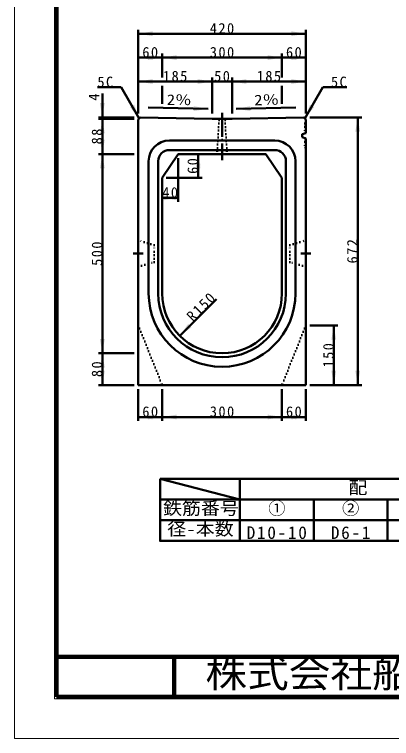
# Model space of a CAD drawing. Units: millimetres, scale not verified. Extents: x -2102 to 2102, y -1485 to 1485.
# Drawn here: x -2102 to -1158, y -1485 to 332 of the extents above; entities that cross this region are included whole.
import ezdxf
from ezdxf.enums import TextEntityAlignment as Align

# ---------------------------------------------------------------- set-up
doc = ezdxf.new("R2010")
doc.units = ezdxf.units.MM
doc.header["$LTSCALE"] = 5
doc.linetypes.add('DOTTED', pattern=[1.75, 0.25, -1.5])
doc.linetypes.add('LONG_DASHED_DOTTED', pattern=[15.25, 12, -1.5, 0.25, -1.5])
doc.layers.add('0-0_V-nasSTD', color=7, linetype='Continuous', lineweight=35)
doc.layers.add('0-1_0', color=7, linetype='Continuous', lineweight=50)
doc.styles.add('ＭＳ ゴシック', font='')
doc.styles.get('ＭＳ ゴシック').set_extended_font_data('MS Gothic')

msp = doc.modelspace()

# ---------------------------------------------------------------- linework, layer by layer
at = {"layer": '0-0_V-nasSTD', "lineweight": 100}
for p, q in [((-1997.5, 1380), (-1997.5, -1380)), ((-1702.5, -1280), (-1702.5, -1380)), ((-1997.5, -1380), (1997.5, -1380))]:
    msp.add_line(p, q, dxfattribs=at)
at = {"layer": '0-0_V-nasSTD', "lineweight": 50}
for p, q in [((-1732.353, 153.563), (-1732.353, 107.563)), ((-1432.353, 153.563), (-1432.353, 107.563)), ((-1737.5, -833), (-1537.5, -885)), ((-1352.5, -833), (-1537.5, -833)), ((-1167.5, -833), (-1352.5, -833)), ((-982.5, -833), (-1167.5, -833)), ((-1737.5, -885), (-1737.5, -937)), ((-1537.5, -885), (-1352.5, -885)), ((-1352.5, -885), (-1167.5, -885)), ((-1167.5, -885), (-982.5, -885))]:
    msp.add_line(p, q, dxfattribs=at)
at = {"layer": '0-0_V-nasSTD', "lineweight": 18}
for points in [[(-2102.5, -1485), (-2102.5, 1485), (2102.5, 1485), (2102.5, -1485)], [(-2002.5, -1385), (-2002.5, 1385), (2002.5, 1385), (2002.5, -1385)]]:
    msp.add_lwpolyline(points, close=True, dxfattribs=at)
at = {"layer": '0-0_V-nasSTD', "lineweight": 50}
for points in [[(-1737.5, -833), (-1737.5, -885), (-1572.5, -885)], [(-1537.5, -885), (-1537.5, -833), (-1737.5, -833)], [(-1537.5, -937), (-1537.5, -885), (-1737.5, -885)], [(-1537.5, -885), (-1537.5, -937), (-1352.5, -937), (-1352.5, -885), (-1352.5, -937), (-1167.5, -937), (-1167.5, -885), (-1167.5, -937), (-982.5, -937), (-982.5, -885), (-982.5, -937)], [(-1537.5, -937), (-1537.5, -989), (-1352.5, -989), (-1352.5, -937), (-1352.5, -989), (-1167.5, -989), (-1167.5, -937), (-1167.5, -989), (-982.5, -989), (-982.5, -937), (-982.5, -989)]]:
    msp.add_lwpolyline(points, dxfattribs=at)
msp.add_lwpolyline([(-1737.5, -937), (-1737.5, -989), (-1537.5, -989), (-1537.5, -937)], close=True, dxfattribs=at)
at = {"layer": '0-0_V-nasSTD'}
for points in [[(-1792.353, 283.963), (-1756.353, 277.963), (-1756.353, 289.963)], [(-1408.353, 277.963), (-1408.353, 289.963), (-1372.353, 283.963)], [(-1792.353, 223.963), (-1756.353, 217.963), (-1756.353, 229.963)], [(-1768.353, 217.963), (-1768.353, 229.963), (-1732.353, 223.963)], [(-1732.353, 223.963), (-1696.353, 217.963), (-1696.353, 229.963)], [(-1468.353, 217.963), (-1468.353, 229.963), (-1432.353, 223.963)], [(-1432.353, 223.963), (-1396.353, 217.963), (-1396.353, 229.963)], [(-1408.353, 217.963), (-1408.353, 229.963), (-1372.353, 223.963)], [(-1792.353, 163.963), (-1756.353, 157.963), (-1756.353, 169.963)], [(-1643.353, 157.963), (-1643.353, 169.963), (-1607.353, 163.963)], [(-1557.353, 163.963), (-1521.353, 157.963), (-1521.353, 169.963)], [(-1408.353, 157.963), (-1408.353, 169.963), (-1372.353, 163.963)], [(-1888.353, 109.963), (-1882.353, 73.963), (-1876.353, 109.963)], [(-1813.049, 99.64), (-1802.657, 105.64), (-1789.853, 71.463)], [(-1653.503, 90.062), (-1653.243, 102.059), (-1617.381, 95.282)], [(-1547.324, 95.282), (-1511.462, 102.059), (-1511.203, 90.062)], [(-1374.853, 71.463), (-1362.049, 105.64), (-1351.657, 99.64)], [(-1248.353, 37.963), (-1242.353, 73.963), (-1236.353, 37.963)], [(-1888.353, 33.963), (-1882.353, 69.963), (-1876.353, 33.963)], [(-1888.353, 17.963), (-1882.353, -18.037), (-1876.353, 17.963)], [(-1888.353, -54.037), (-1882.353, -18.037), (-1876.353, -54.037)], [(-1648.353, -54.037), (-1642.353, -18.037), (-1636.353, -54.037)], [(-1648.353, -42.037), (-1642.353, -78.037), (-1636.353, -42.037)], [(-1732.353, -128.037), (-1696.353, -134.037), (-1696.353, -122.037)], [(-1728.353, -134.037), (-1728.353, -122.037), (-1692.353, -128.037)], [(-1688.419, -474.103), (-1667.206, -444.405), (-1658.72, -452.89)], [(-1308.353, -484.037), (-1302.353, -448.037), (-1296.353, -484.037)], [(-1888.353, -482.037), (-1882.353, -518.037), (-1876.353, -482.037)], [(-1888.353, -554.037), (-1882.353, -518.037), (-1876.353, -554.037)], [(-1888.353, -562.037), (-1882.353, -598.037), (-1876.353, -562.037)], [(-1308.353, -562.037), (-1302.353, -598.037), (-1296.353, -562.037)], [(-1248.353, -562.037), (-1242.353, -598.037), (-1236.353, -562.037)], [(-1792.353, -678.037), (-1756.353, -684.037), (-1756.353, -672.037)], [(-1768.353, -684.037), (-1768.353, -672.037), (-1732.353, -678.037)], [(-1732.353, -678.037), (-1696.353, -684.037), (-1696.353, -672.037)], [(-1468.353, -684.037), (-1468.353, -672.037), (-1432.353, -678.037)], [(-1432.353, -678.037), (-1396.353, -684.037), (-1396.353, -672.037)], [(-1408.353, -684.037), (-1408.353, -672.037), (-1372.353, -678.037)]]:
    msp.add_solid(points, dxfattribs=at)
at = {"layer": '0-1_0'}
for p, q in [((-1792.353, 83.963), (-1792.353, 293.963)), ((-1372.353, 83.963), (-1372.353, 293.963)), ((-1792.353, 283.963), (-1372.353, 283.963)), ((-1732.353, 173.963), (-1732.353, 233.963)), ((-1432.353, 173.963), (-1432.353, 233.963)), ((-1792.353, 163.963), (-1607.353, 163.963)), ((-1607.353, 83.963), (-1607.353, 173.963)), ((-1607.353, 163.963), (-1557.353, 163.963)), ((-1557.353, 83.963), (-1557.353, 173.963)), ((-1557.353, 163.963), (-1372.353, 163.963)), ((-1834.853, 149.405), (-1894.853, 149.405)), ((-1834.853, 149.405), (-1789.853, 71.463)), ((-1329.853, 149.405), (-1374.853, 71.463)), ((-1329.853, 149.405), (-1269.853, 149.405)), ((-1882.353, 133.963), (-1882.353, 73.963)), ((-1617.381, 95.282), (-1767.346, 98.524)), ((-1547.324, 95.282), (-1397.359, 98.524)), ((-1802.353, 73.963), (-1892.353, 73.963)), ((-1882.353, 69.963), (-1882.353, 73.963)), ((-1362.353, 73.963), (-1232.353, 73.963)), ((-1242.353, -598.037), (-1242.353, 73.963)), ((-1802.353, 69.963), (-1892.353, 69.963)), ((-1882.353, -18.037), (-1882.353, 69.963)), ((-1792.353, -598.037), (-1792.353, 68.963)), ((-1607.353, 69.963), (-1557.353, 69.963)), ((-1372.353, 68.963), (-1372.353, 33.978)), ((-1381.353, 31.963), (-1372.353, 33.978)), ((-1381.353, 23.963), (-1381.353, 31.963)), ((-1381.353, 23.963), (-1372.353, 20.605)), ((-1372.353, -598.037), (-1372.353, 20.605)), ((-1450.353, 15.963), (-1714.353, 15.963)), ((-1802.353, -18.037), (-1892.353, -18.037)), ((-1692.353, -18.037), (-1732.353, -78.037)), ((-1450.353, -8.037), (-1714.353, -8.037)), ((-1692.353, -18.037), (-1472.353, -18.037)), ((-1642.353, -78.037), (-1642.353, -18.037)), ((-1472.353, -18.037), (-1432.353, -78.037)), ((-1766.353, -36.037), (-1766.353, -368.037)), ((-1742.353, -36.037), (-1742.353, -368.037)), ((-1692.353, -28.037), (-1692.353, -138.037)), ((-1422.353, -368.037), (-1422.353, -36.037)), ((-1398.353, -368.037), (-1398.353, -36.037)), ((-1732.353, -78.037), (-1732.353, -368.037)), ((-1722.353, -78.037), (-1632.353, -78.037)), ((-1432.353, -78.037), (-1432.353, -368.037)), ((-1732.353, -128.037), (-1692.353, -128.037)), ((-1688.419, -474.103), (-1596.495, -382.179)), ((-1362.353, -448.037), (-1292.353, -448.037)), ((-1302.353, -598.037), (-1302.353, -448.037)), ((-1802.353, -518.037), (-1892.353, -518.037)), ((-1802.353, -598.037), (-1892.353, -598.037)), ((-1792.353, -598.037), (-1372.353, -598.037)), ((-1362.353, -598.037), (-1232.353, -598.037)), ((-1792.353, -608.037), (-1792.353, -688.037)), ((-1732.353, -608.037), (-1732.353, -688.037)), ((-1432.353, -608.037), (-1432.353, -688.037)), ((-1372.353, -608.037), (-1372.353, -688.037))]:
    msp.add_line(p, q, dxfattribs=at)
at = {"layer": '0-1_0', "linetype": 'LONG_DASHED_DOTTED'}
for p, q in [((-1582.353, 84.963), (-1582.353, -33.037)), ((-1779.853, -268.037), (-1804.853, -268.037)), ((-1384.853, -268.037), (-1359.853, -268.037))]:
    msp.add_line(p, q, dxfattribs=at)
at = {"layer": '0-1_0', "linetype": 'DOTTED'}
for p, q in [((-1589.853, 66.963), (-1594.853, -18.037)), ((-1589.853, 66.963), (-1592.853, 69.963)), ((-1589.853, 66.963), (-1574.853, 66.963)), ((-1574.853, 66.963), (-1571.853, 69.963)), ((-1574.853, 66.963), (-1569.853, -18.037)), ((-1374.653, 58.963), (-1372.353, 61.263)), ((-1374.653, 58.963), (-1374.653, 33.463)), ((-1792.353, -448.037), (-1732.353, -598.037)), ((-1372.353, -448.037), (-1432.353, -598.037))]:
    msp.add_line(p, q, dxfattribs=at)
at = {"layer": '0-1_0', "lineweight": 100}
msp.add_line((-1997.5, -1280), (1997.5, -1280), dxfattribs=at)
at = {"layer": '0-1_0'}
for points in [[(-1792.353, 223.963), (-1732.353, 223.963), (-1432.353, 223.963), (-1372.353, 223.963)], [(-1607.353, 69.963), (-1787.353, 73.963), (-1792.353, 68.963)], [(-1557.353, 69.963), (-1377.353, 73.963), (-1372.353, 68.963)], [(-1882.353, -598.037), (-1882.353, -518.037), (-1882.353, -18.037)], [(-1792.353, -678.037), (-1732.353, -678.037), (-1432.353, -678.037), (-1372.353, -678.037)]]:
    msp.add_lwpolyline(points, dxfattribs=at)
at = {"layer": '0-1_0', "linetype": 'DOTTED'}
msp.add_lwpolyline([(-1374.653, 21.463), (-1374.653, -1.037), (-1372.353, -3.337)], dxfattribs=at)
for points in [[(-1752.353, -246.537), (-1792.353, -234.537), (-1792.353, -301.537), (-1752.353, -289.537)], [(-1412.353, -246.537), (-1372.353, -234.537), (-1372.353, -301.537), (-1412.353, -289.537)]]:
    msp.add_lwpolyline(points, close=True, dxfattribs=at)
at = {"layer": '0-1_0'}
for centre, radius, start, end in [((-1714.353, -36.037), 52, 90, 180), ((-1450.353, -36.037), 52, 0, 90), ((-1714.353, -36.037), 28, 90, 180), ((-1450.353, -36.037), 28, 0, 90), ((-1582.353, -368.037), 184, 180, 270), ((-1582.353, -368.037), 160, 180, 270), ((-1582.353, -368.037), 150, 180, 270), ((-1582.353, -368.037), 150, 270, 0), ((-1582.353, -368.037), 184, 270, 0), ((-1582.353, -368.037), 160, 270, 0)]:
    msp.add_arc(centre, radius, start, end, dxfattribs=at)

# ---------------------------------------------------------------- texts
at = {"layer": '0-0_V-nasSTD', "style": 'ＭＳ ゴシック'}
msp.add_text('4', height=26.39, rotation=90, dxfattribs=at).set_placement((-1882.353, 115.963), align=Align.BOTTOM_LEFT)
at = {"layer": '0-0_V-nasSTD', "style": 'ＭＳ ゴシック', "width": 1.15}
for rotation, p in [(358.761, (-1721.157, 97.526)), (1.239, (-1501.135, 96.281))]:
    msp.add_text('2％', height=26.39, rotation=rotation, dxfattribs=at).set_placement(p, align=Align.BOTTOM_LEFT)
at = {"layer": '0-0_V-nasSTD', "style": 'ＭＳ ゴシック', "width": 1.1}
for s, height, p in [('配\u3000\u3000\u3000\u3000\u3000\u3000\u3000\u3000\u3000\u3000筋', 31.67, (-1265.46, -880.6)), ('鉄筋番号', 31.67, (-1730.38, -932.6)), ('径-本数', 31.67, (-1719.58, -984.6)), ('株式会社船生コンクリート工業', 69.65, (-1624.221, -1377.45))]:
    msp.add_text(s, height=height, dxfattribs=at).set_placement(p, align=Align.BOTTOM_LEFT)
at = {"layer": '0-0_V-nasSTD', "style": 'ＭＳ ゴシック'}
for s, p in [('①', (-1466.6, -932.6)), ('②', (-1281.6, -932.6))]:
    msp.add_text(s, height=31.67, dxfattribs=at).set_placement(p, align=Align.BOTTOM_LEFT)
at = {"layer": '0-0_V-nasSTD', "attachment_point": 7, "style": 'ＭＳ ゴシック'}
for s, insert, char_height in [('\\T1.2;420', (-1612.953, 283.963), 26.39), ('\\T1.2;60', (-1782.153, 223.963), 26.39), ('\\T1.2;300', (-1612.953, 223.963), 26.39), ('\\T1.2;60', (-1422.153, 223.963), 26.39), ('\\T1.2;185', (-1730.453, 163.963), 26.39), ('\\T1.2;50', (-1602.153, 163.963), 26.39), ('\\T1.2;185', (-1495.453, 163.963), 26.39), ('\\T1.2;5C', (-1894.853, 149.405), 26.39), ('\\T1.2;5C', (-1309.453, 149.405), 26.39), ('\\T1.2;40', (-1732.153, -128.037), 26.39), ('\\T1.2;60', (-1782.153, -678.037), 26.39), ('\\T1.2;300', (-1612.953, -678.037), 26.39), ('\\T1.2;60', (-1422.153, -678.037), 26.39), ('\\T1.2;D10-10', (-1520.6, -984.6), 31.67), ('\\T1.2;D6-1', (-1309.68, -984.6), 31.67)]:
    msp.add_mtext(s, dxfattribs=dict(at, insert=insert, char_height=char_height))
at = {"layer": '0-0_V-nasSTD', "char_height": 26.39, "attachment_point": 7, "style": 'ＭＳ ゴシック'}
for s, insert, rotation in [('\\T1.2;88', (-1882.353, 6.163), 90), ('\\T1.2;60', (-1642.353, -67.837), 90), ('\\T1.2;672', (-1242.353, -292.637), 90), ('\\T1.2;500', (-1882.353, -298.637), 90), ('\\T1.2;R150', (-1655.043, -440.728), 45), ('\\T1.2;150', (-1302.353, -553.637), 90), ('\\T1.2;80', (-1882.353, -577.837), 90)]:
    msp.add_mtext(s, dxfattribs=dict(at, insert=insert, rotation=rotation))

doc.saveas('drawing.dxf')
